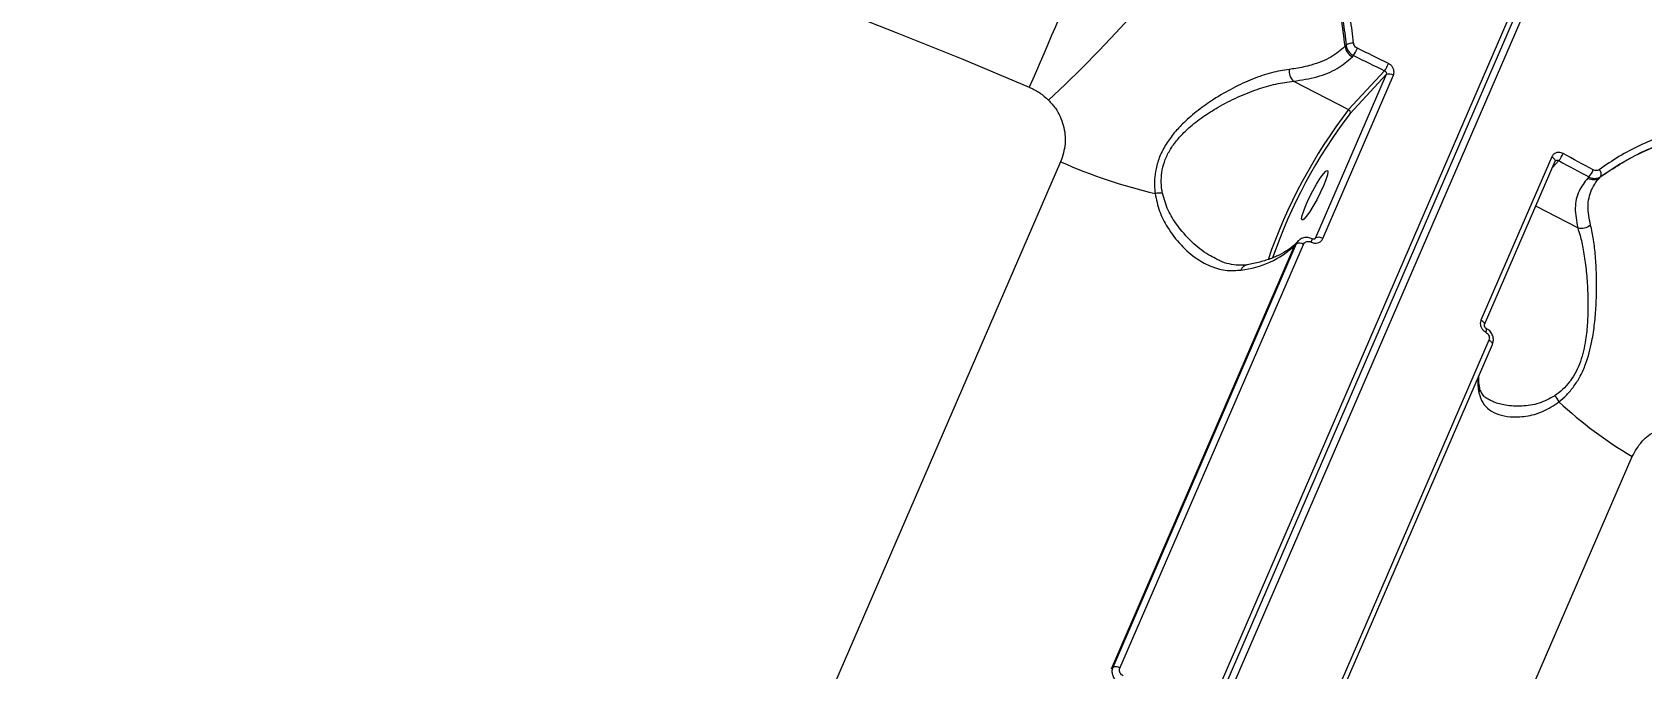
# Model space of a CAD drawing. Header units: millimetres. Extents: x -5238 to 5144, y -3542 to 5092.
# Drawn here: x 2788.5 to 3048.8, y 1810.1 to 1913.1 of the extents above; entities that cross this region are included whole.
import ezdxf

# ---------------------------------------------------------------- set-up
doc = ezdxf.new("R2010")
doc.units = ezdxf.units.MM
for name, color, linetype in [('DIKOM_ОБЪЕКТ', 7, 'Continuous'), ('DIKOM_РАЗМЕР_ЗОНА', 7, 'Continuous'), ('DIKOM_РАЗМЕР_ОБЪЕКТА', 7, 'Continuous')]:
    doc.layers.add(name, color=color, linetype=linetype)
doc.styles.add('style1', font='arial.ttf', dxfattribs={"width": 0.8})
doc.dimstyles.new('1-50', dxfattribs={"dimtxt": 300, "dimasz": 200, "dimexe": 100, "dimexo": 0, "dimgap": 100, "dimtad": 1, "dimtxsty": 'style1', "dimcen": 200, "dimclrd": 7, "dimclre": 7, "dimclrt": 7, "dimadec": 1, "dimazin": 2, "dimtfac": 1, "dimtmove": 0, "dimatfit": 2, "dimfxl": 0, "dimlwd": 25, "dimlwe": 18, "dimarcsym": 0})

# ---------------------------------------------------------------- blocks, each defined once
blk = doc.blocks.new('*D1')
at = {"layer": 'Defpoints', "color": 0, "transparency": 16777216}
for p in [(-4787.63, 5091.56), (3144.22, 5091.56), (-2554.16, -2403.28)]:
    blk.add_point(p, dxfattribs=at)
at = {"layer": 'DIKOM_РАЗМЕР_ЗОНА', "color": 7, "lineweight": 18, "transparency": 16777216}
for p, q in [((3144.22, 5091.56), (-4887.63, 5091.56)), ((-2554.16, -2403.28), (-4887.63, -2403.28))]:
    blk.add_line(p, q, dxfattribs=at)
at = {"layer": 'DIKOM_РАЗМЕР_ЗОНА', "color": 7, "lineweight": 25, "transparency": 16777216}
blk.add_line((-4787.63, -2203.28), (-4787.63, 4891.56), dxfattribs=at)
at = {"layer": 'DIKOM_РАЗМЕР_ЗОНА', "color": 7, "transparency": 16777216}
for points in [[(-4820.97, 4891.56), (-4754.3, 4891.56), (-4787.63, 5091.56)], [(-4820.97, -2203.28), (-4754.3, -2203.28), (-4787.63, -2403.28)]]:
    blk.add_solid(points, dxfattribs=at)
at = {"layer": 'DIKOM_РАЗМЕР_ЗОНА', "color": 7, "transparency": 16777216, "insert": (-5040.81, 1344.14), "char_height": 300, "attachment_point": 5, "rotation": 90, "style": 'style1'}
blk.add_mtext('7500', dxfattribs=at)
blk = doc.blocks.new('*D2')
at = {"layer": 'Defpoints', "color": 0, "transparency": 16777216}
for p in [(5144.22, 2720.02), (-4054.16, -903.28), (5144.22, -3441.88)]:
    blk.add_point(p, dxfattribs=at)
at = {"layer": 'DIKOM_РАЗМЕР_ЗОНА', "color": 7, "lineweight": 18, "transparency": 16777216}
for p, q in [((5144.22, 2720.02), (5144.22, -3541.88)), ((-4054.16, -903.28), (-4054.16, -3541.88))]:
    blk.add_line(p, q, dxfattribs=at)
at = {"layer": 'DIKOM_РАЗМЕР_ЗОНА', "color": 7, "lineweight": 25, "transparency": 16777216}
blk.add_line((-3854.16, -3441.88), (4944.22, -3441.88), dxfattribs=at)
at = {"layer": 'DIKOM_РАЗМЕР_ЗОНА', "color": 7, "transparency": 16777216}
for points in [[(-3854.16, -3408.54), (-3854.16, -3475.21), (-4054.16, -3441.88)], [(4944.22, -3408.54), (4944.22, -3475.21), (5144.22, -3441.88)]]:
    blk.add_solid(points, dxfattribs=at)
at = {"layer": 'DIKOM_РАЗМЕР_ЗОНА', "color": 7, "transparency": 16777216, "insert": (545.03, -3188.7), "char_height": 300, "attachment_point": 5, "style": 'style1'}
blk.add_mtext('9200', dxfattribs=at)
blk = doc.blocks.new('*D3')
at = {"layer": 'Defpoints', "color": 0, "transparency": 16777216}
for p in [(3889.93, 2956), (-2405.68, -161.05), (3889.93, -2949.28)]:
    blk.add_point(p, dxfattribs=at)
at = {"layer": 'DIKOM_РАЗМЕР_ОБЪЕКТА', "color": 7, "lineweight": 18, "transparency": 16777216}
for p, q in [((3889.93, 2956), (3889.93, -3049.28)), ((-2405.68, -161.05), (-2405.68, -3049.28))]:
    blk.add_line(p, q, dxfattribs=at)
at = {"layer": 'DIKOM_РАЗМЕР_ОБЪЕКТА', "color": 7, "lineweight": 25, "transparency": 16777216}
blk.add_line((-2205.68, -2949.28), (3689.93, -2949.28), dxfattribs=at)
at = {"layer": 'DIKOM_РАЗМЕР_ОБЪЕКТА', "color": 7, "transparency": 16777216}
for points in [[(-2205.68, -2915.95), (-2205.68, -2982.61), (-2405.68, -2949.28)], [(3689.93, -2915.95), (3689.93, -2982.61), (3889.93, -2949.28)]]:
    blk.add_solid(points, dxfattribs=at)
at = {"layer": 'DIKOM_РАЗМЕР_ОБЪЕКТА', "color": 7, "transparency": 16777216, "insert": (742.13, -2696.01), "char_height": 300, "attachment_point": 5, "style": 'style1'}
blk.add_mtext('6300', dxfattribs=at)

msp = doc.modelspace()

# ---------------------------------------------------------------- linework, layer by layer
at = {"layer": 'DIKOM_ОБЪЕКТ', "color": 7, "linetype": 'Continuous', "lineweight": 15}
for p, q in [((3037.09, 1937.994), (2864.098, 1538.546)), ((2864.706, 1537.812), (3037.698, 1937.26)), ((2865.863, 1537.636), (3038.855, 1937.084)), ((3001.003, 1910.975), (3000.832, 1910.789)), ((3002.011, 1909.075), (3002.197, 1909.276)), ((3007.496, 1906.191), (2996.058, 1879.781)), ((2997.219, 1879.679), (3008.657, 1906.089)), ((3007.217, 1906.813), (3001.391, 1900.534)), ((3001.652, 1899.894), (3007.496, 1906.191)), ((2992.497, 1905.12), (3001.391, 1900.534)), ((3034.25, 1892.893), (3022.812, 1866.483)), ((2954.829, 1892.097), (2829.731, 1603.24)), ((3023.388, 1865.765), (3034.825, 1892.175)), ((3034.421, 1891.242), (3035.39, 1892.286)), ((3040.253, 1889.653), (3040.067, 1889.453)), ((3042.029, 1889.547), (3042.201, 1889.732)), ((3038.458, 1881.422), (3031.681, 1884.916)), ((2996.058, 1879.781), (2995.91, 1879.622)), ((2996.058, 1879.781), (2995.981, 1879.668)), ((2963.063, 1810.1), (2992.729, 1878.6)), ((2992.934, 1878.822), (2963.268, 1810.321)), ((2964.424, 1810.221), (2994.09, 1878.722)), ((2992.729, 1878.6), (2992.934, 1878.822)), ((2993.23, 1879.275), (2993.024, 1879.052)), ((3024.096, 1863.25), (2994.43, 1794.75)), ((2995, 1794.036), (3024.666, 1862.536)), ((2922.178, 1555.573), (3047.276, 1844.43)), ((2963.268, 1810.321), (2963.063, 1810.1))]:
    msp.add_line(p, q, dxfattribs=at)
at = {"layer": 'DIKOM_ОБЪЕКТ', "color": 7, "linetype": 'Continuous', "lineweight": 15, "flags": 128}
for points in [[(2788.15, 1954.664), (2798.653, 1952.538), (2809.238, 1950.224), (2819.895, 1947.723), (2830.614, 1945.038), (2841.386, 1942.171), (2852.199, 1939.124), (2863.045, 1935.901), (2873.912, 1932.505), (2884.792, 1928.938), (2895.673, 1925.204), (2906.546, 1921.307), (2917.401, 1917.25), (2928.227, 1913.037), (2939.014, 1908.672), (2949.753, 1904.159)], [(2985.929, 1941.657), (2984.901, 1939.756), (2983.625, 1937.642), (2982.114, 1935.336), (2980.383, 1932.859), (2978.449, 1930.237), (2976.331, 1927.495), (2974.05, 1924.661), (2971.629, 1921.762), (2969.091, 1918.827), (2966.462, 1915.885), (2963.767, 1912.965), (2961.033, 1910.096), (2958.287, 1907.306), (2955.557, 1904.623), (2952.868, 1902.073)], [(2954.542, 1915.265), (2953.923, 1913.825), (2953.309, 1912.395), (2952.698, 1910.978), (2952.094, 1909.576), (2951.497, 1908.191), (2950.906, 1906.825), (2950.325, 1905.48), (2949.753, 1904.159)], [(3002.197, 1909.276), (3002.825, 1908.969), (3003.454, 1908.662), (3004.082, 1908.355), (3004.71, 1908.048), (3005.337, 1907.739), (3005.964, 1907.431), (3006.591, 1907.122), (3007.217, 1906.813)], [(3007.852, 1907.991), (3007.224, 1908.301), (3006.596, 1908.611), (3005.968, 1908.92), (3005.339, 1909.229), (3004.71, 1909.537), (3004.08, 1909.845), (3003.45, 1910.153), (3002.82, 1910.46)], [(3034.825, 1892.175), (3034.831, 1892.191), (3034.841, 1892.278), (3034.816, 1892.375), (3034.758, 1892.48), (3034.668, 1892.588), (3034.551, 1892.695), (3034.409, 1892.798), (3034.25, 1892.893)], [(3040.967, 1890.791), (3040.359, 1891.122), (3039.751, 1891.453), (3039.143, 1891.783), (3038.533, 1892.113), (3037.924, 1892.443), (3037.314, 1892.772), (3036.704, 1893.101), (3036.093, 1893.43)], [(2994.531, 1885.178), (2995.041, 1886.285), (2995.623, 1887.426), (2996.231, 1888.506), (2996.814, 1889.44), (2997.326, 1890.15), (2997.725, 1890.581), (2997.979, 1890.695), (2998.068, 1890.486), (2997.983, 1889.969), (2997.732, 1889.186), (2997.336, 1888.201), (2996.826, 1887.093), (2996.244, 1885.953), (2995.636, 1884.872), (2995.053, 1883.939), (2994.541, 1883.228), (2994.142, 1882.798), (2993.888, 1882.683), (2993.8, 1882.893), (2993.884, 1883.41), (2994.135, 1884.193), (2994.531, 1885.178)], [(3035.39, 1892.286), (3035.999, 1891.958), (3036.608, 1891.63), (3037.217, 1891.302), (3037.825, 1890.973), (3038.433, 1890.644), (3039.04, 1890.314), (3039.647, 1889.984), (3040.253, 1889.653)], [(2993.024, 1879.052), (2992.902, 1878.905), (2992.729, 1878.6)], [(3023.386, 1865.762), (3023.394, 1865.781), (3023.403, 1865.868), (3023.378, 1865.965), (3023.32, 1866.07), (3023.23, 1866.178), (3023.113, 1866.285), (3022.972, 1866.388), (3022.812, 1866.483)], [(3024.666, 1862.536), (3024.672, 1862.551), (3024.682, 1862.637), (3024.657, 1862.734), (3024.599, 1862.838), (3024.511, 1862.946), (3024.394, 1863.053), (3024.254, 1863.156), (3024.096, 1863.25)]]:
    msp.add_lwpolyline(points, dxfattribs=at)
at = {"layer": 'DIKOM_ОБЪЕКТ', "color": 7, "linetype": 'Continuous', "lineweight": 15}
for centre, radius, start, end in [((3002.056, 1909.484), 1.825, 85.04458, 125.25173), ((3002.991, 1911.012), 2.171, 185.88464, 243.14526), ((2995.822, 1913.389), 7.586, 327.16979, 337.28935), ((2994.233, 1906.88), 2.472, 175.99079, 225.39983), ((3001.649, 1910.576), 6.72, 325.94811, 337.37988), ((3007.987, 1905.123), 1.175, 55.22262, 114.68767), ((3068.89, 1848.727), 85.089, 142.49285, 161.1177), ((3001.171, 1900.071), 0.513, 339.86006, 64.57977), ((3067.366, 1849.506), 82.808, 142.51947, 160.93439), ((3032.289, 1894.979), 4.107, 319.02736, 337.83366), ((2989.987, 1971.333), 86.686, 246.07276, 256.7477), ((3037.392, 1892.243), 3.859, 317.85619, 337.89582), ((3041.254, 1890.078), 1.009, 339.9372, 47.44958), ((3040.972, 1891.077), 1.86, 240.87564, 304.64709), ((2970.838, 1883.588), 3.444, 82.32567, 102.10881), ((2994.364, 1879.701), 1.146, 328.66331, 357.37165), ((2996.549, 1878.713), 1.175, 55.22253, 114.68776), ((3039.015, 1883.651), 2.298, 255.95481, 310.93044), ((2982.392, 1889.616), 15.106, 276.07462, 313.1751), ((2993.425, 1877.758), 1.171, 55.36487, 114.75786), ((2985.273, 1874.124), 1.366, 102.24761, 159.84889), ((3022.955, 1864.985), 0.767, 324.95137, 9.09137), ((3032.443, 1856.736), 10.161, 178.27331, 191.2668), ((3021.063, 1855.377), 1.547, 336.1276, 10.2311), ((3032.692, 1852.182), 2.95, 21.83205, 45.16057), ((3081.06, 1902.013), 66.762, 226.88428, 239.59987), ((2963.759, 1809.26), 1.169, 55.3154, 114.80733)]:
    msp.add_arc(centre, radius, start, end, dxfattribs=at)
for points, knots in [([(3156.539, 1866.016), (3153.206, 1868.486), (3144.227, 1875.141), (3128.984, 1885.796), (3110.696, 1897.878), (3091.592, 1909.766), (3071.719, 1921.412), (3051.126, 1932.769), (3030.266, 1943.588), (3009.217, 1953.842), (2988.06, 1963.521), (2966.45, 1972.783), (2944.444, 1981.576), (2922.111, 1989.857), (2899.941, 1997.445), (2878.008, 2004.33), (2856.377, 2010.518), (2834.695, 2016.109), (2813.038, 2021.057), (2791.482, 2025.329), (2770.502, 2028.832), (2750.158, 2031.571), (2730.491, 2033.569), (2711.181, 2034.859), (2692.314, 2035.405), (2673.966, 2035.187), (2656.541, 2034.209), (2640.078, 2032.494), (2624.593, 2030.077), (2609.833, 2026.921), (2595.883, 2023.002), (2582.81, 2018.319), (2571.413, 2013.196), (2561.532, 2007.776), (2553.059, 2002.156), (2546.363, 1996.989), (2542.846, 1993.514), (2541.561, 1992.245)], [0, 0, 0, 0, 0.0172867, 0.0465704, 0.0758765, 0.1051603, 0.1352946, 0.1654535, 0.1955878, 0.2248713, 0.2541776, 0.2834612, 0.3135956, 0.3437544, 0.3738887, 0.403172, 0.4324779, 0.4617614, 0.4918952, 0.5220535, 0.5521876, 0.5814711, 0.6107773, 0.6400606, 0.670195, 0.7003536, 0.7304878, 0.7597712, 0.7890773, 0.8183608, 0.8484949, 0.8786536, 0.9087878, 0.9342738, 0.9597896, 0.9853053, 1, 1, 1, 1]), ([(3299.344, 1662.4), (3299.366, 1663.113), (3299.442, 1665.614), (3299.262, 1670.008), (3298.811, 1675.573), (3298.046, 1681.237), (3296.991, 1686.986), (3295.64, 1692.818), (3293.996, 1698.728), (3292.061, 1704.711), (3289.834, 1710.763), (3287.319, 1716.879), (3284.517, 1723.054), (3281.43, 1729.284), (3278.062, 1735.564), (3274.413, 1741.889), (3270.488, 1748.253), (3266.29, 1754.654), (3261.821, 1761.085), (3257.085, 1767.542), (3252.086, 1774.02), (3246.827, 1780.514), (3241.314, 1787.02), (3235.548, 1793.532), (3229.536, 1800.046), (3223.282, 1806.557), (3216.79, 1813.06), (3210.065, 1819.55), (3203.112, 1826.022), (3195.938, 1832.472), (3188.546, 1838.895), (3180.943, 1845.285), (3173.134, 1851.639), (3165.126, 1857.951), (3156.923, 1864.217), (3148.533, 1870.432), (3139.962, 1876.592), (3131.215, 1882.691), (3122.301, 1888.725), (3113.225, 1894.69), (3103.994, 1900.581), (3094.615, 1906.395), (3085.095, 1912.125), (3075.442, 1917.769), (3065.662, 1923.323), (3055.762, 1928.779), (3046.867, 1933.547), (3041.249, 1936.468), (3039.001, 1937.637)], [0, 0, 0, 0, 0.0088208, 0.0309504, 0.0530921, 0.0752452, 0.0974091, 0.1195824, 0.1417639, 0.1639521, 0.1861458, 0.2083441, 0.2305454, 0.252749, 0.2749543, 0.2971604, 0.3193668, 0.3415735, 0.3637795, 0.3859848, 0.4081893, 0.4303926, 0.4525954, 0.4747966, 0.4969974, 0.5191965, 0.5413949, 0.5635924, 0.5857886, 0.6079841, 0.6301785, 0.6523723, 0.6745648, 0.6967567, 0.7189483, 0.7411388, 0.7633286, 0.7855179, 0.8077068, 0.8298952, 0.8520827, 0.8742703, 0.8964575, 0.9186441, 0.9408305, 0.9630167, 0.9852027, 1, 1, 1, 1]), ([(3000.832, 1910.789), (3000.649, 1912.344), (3000.282, 1915.468), (2999.091, 1920.256), (2997.417, 1925.135), (2995.818, 1928.335), (2995.014, 1929.944)], [0, 0, 0, 0, 0.2373878, 0.4771654, 0.7370114, 1, 1, 1, 1]), ([(2995.014, 1929.944), (2996.225, 1927.549), (2998.058, 1923.92), (2999.639, 1918.792), (3000.544, 1914.88), (3000.852, 1912.264), (3001.003, 1910.975)], [0, 0, 0, 0, 0.3951623, 0.5986755, 0.8021813, 1, 1, 1, 1]), ([(3002.214, 1911.302), (3002.058, 1912.618), (3001.745, 1915.25), (3000.848, 1919.172), (2999.626, 1923.073), (2998.07, 1926.934), (2996.745, 1929.425), (2996.082, 1930.671)], [0, 0, 0, 0, 0.1976758, 0.3953873, 0.5930875, 0.7965386, 1, 1, 1, 1]), ([(3001.003, 1910.975), (3001.01, 1910.919), (3001.041, 1910.654), (3001.213, 1910.183), (3001.62, 1909.631), (3002.005, 1909.394), (3002.197, 1909.276)], [0, 0, 0, 0, 0.0806559, 0.3871529, 0.6936244, 1, 1, 1, 1]), ([(3002.82, 1910.46), (3002.723, 1910.518), (3002.528, 1910.635), (3002.322, 1910.908), (3002.233, 1911.142), (3002.217, 1911.275), (3002.214, 1911.302)], [0, 0, 0, 0, 0.3068178, 0.6133665, 0.9193909, 1, 1, 1, 1]), ([(3000.832, 1910.789), (3000.129, 1910.167), (2998.703, 1908.906), (2995.843, 1907.801), (2993.41, 1907.262), (2992.133, 1907.099), (2991.767, 1907.053)], [0, 0, 0, 0, 0.3362328, 0.6822344, 0.9087841, 1, 1, 1, 1]), ([(2992.497, 1905.12), (2993.795, 1905.332), (2996.469, 1905.77), (2999.739, 1907.084), (3001.246, 1908.405), (3002.011, 1909.075)], [0, 0, 0, 0, 0.3175212, 0.6539173, 1, 1, 1, 1]), ([(2991.767, 1907.053), (2990.838, 1906.9), (2988.982, 1906.594), (2985.911, 1905.534), (2982.734, 1904.086), (2979.745, 1902.36), (2977.043, 1900.464), (2974.903, 1898.634), (2973.172, 1896.786), (2971.837, 1894.978), (2970.825, 1893.023), (2970.035, 1890.507), (2969.94, 1888.447), (2970.092, 1887.155), (2970.115, 1886.956)], [0, 0, 0, 0, 0.110099, 0.2202142, 0.3292835, 0.4383097, 0.5249614, 0.6115178, 0.6753374, 0.7390954, 0.8039936, 0.8688908, 0.9797305, 1, 1, 1, 1]), ([(3007.217, 1906.813), (3007.267, 1906.785), (3007.366, 1906.729), (3007.472, 1906.595), (3007.53, 1906.443), (3007.534, 1906.302), (3007.507, 1906.223), (3007.496, 1906.191)], [0, 0, 0, 0, 0.2156395, 0.4306829, 0.6453624, 0.8596844, 1, 1, 1, 1]), ([(3008.657, 1906.089), (3008.69, 1906.183), (3008.773, 1906.421), (3008.764, 1906.849), (3008.597, 1907.313), (3008.287, 1907.726), (3007.997, 1907.903), (3007.852, 1907.991)], [0, 0, 0, 0, 0.1406042, 0.3551225, 0.5698381, 0.7848811, 1, 1, 1, 1]), ([(2949.753, 1904.159), (2949.807, 1904.135), (2950.402, 1903.876), (2951.523, 1903.27), (2952.414, 1902.477), (2952.868, 1902.073)], [0, 0, 0, 0, 0.046842, 0.5143292, 1, 1, 1, 1]), ([(2971.298, 1887.001), (2971.265, 1887.19), (2971.056, 1888.398), (2971.063, 1890.262), (2971.702, 1892.496), (2972.316, 1893.708), (2973.084, 1894.912), (2974.018, 1896.105), (2975.712, 1897.767), (2977.828, 1899.412), (2980.488, 1901.091), (2983.464, 1902.615), (2986.609, 1903.867), (2989.688, 1904.773), (2991.552, 1905.003), (2992.497, 1905.12)], [0, 0, 0, 0, 0.0201013, 0.1287246, 0.1852689, 0.2440073, 0.254868, 0.3167921, 0.380589, 0.466422, 0.5546276, 0.6638284, 0.7761701, 0.8865575, 1, 1, 1, 1]), ([(2952.868, 1902.073), (2953.255, 1901.643), (2954.337, 1900.44), (2955.402, 1898.005), (2955.749, 1894.954), (2955.138, 1893.055), (2954.829, 1892.097)], [0, 0, 0, 0, 0.152959, 0.4283596, 0.7114305, 1, 1, 1, 1]), ([(3059.29, 1898.08), (3058.047, 1897.843), (3055.563, 1897.369), (3051.965, 1896.234), (3048.468, 1894.782), (3045.09, 1893.007), (3042.987, 1891.55), (3041.936, 1890.821)], [0, 0, 0, 0, 0.1978341, 0.3954986, 0.5931658, 0.7965875, 1, 1, 1, 1]), ([(3059.183, 1896.858), (3057.563, 1896.513), (3054.304, 1895.819), (3049.827, 1894.126), (3045.686, 1892.071), (3043.252, 1890.391), (3042.029, 1889.547)], [0, 0, 0, 0, 0.2598525, 0.5228357, 0.7602272, 1, 1, 1, 1]), ([(3042.201, 1889.732), (3044.236, 1891.076), (3047.318, 1893.111), (3051.918, 1895.004), (3055.5, 1896.152), (3057.967, 1896.625), (3059.183, 1896.858)], [0, 0, 0, 0, 0.3951689, 0.59867, 0.8021678, 1, 1, 1, 1]), ([(3036.093, 1893.43), (3035.994, 1893.476), (3035.744, 1893.591), (3035.312, 1893.639), (3034.86, 1893.537), (3034.474, 1893.287), (3034.324, 1893.024), (3034.25, 1892.893)], [0, 0, 0, 0, 0.1418535, 0.3567889, 0.5713421, 0.7857656, 1, 1, 1, 1]), ([(3034.826, 1892.174), (3034.828, 1892.178), (3034.836, 1892.206), (3034.85, 1892.216), (3034.863, 1892.225)], [0, 0, 0, 0, 0.1261122, 1, 1, 1, 1]), ([(3034.861, 1892.226), (3034.864, 1892.232), (3034.895, 1892.278), (3034.991, 1892.329), (3035.136, 1892.363), (3035.277, 1892.343), (3035.358, 1892.302), (3035.39, 1892.286)], [0, 0, 0, 0, 0.0326737, 0.2963038, 0.560371, 0.8253554, 1, 1, 1, 1]), ([(3041.936, 1890.821), (3041.849, 1890.771), (3041.676, 1890.671), (3041.358, 1890.653), (3041.118, 1890.713), (3040.994, 1890.777), (3040.967, 1890.791)], [0, 0, 0, 0, 0.305672, 0.6117112, 0.9180439, 1, 1, 1, 1]), ([(3040.067, 1889.453), (3039.552, 1888.775), (3038.463, 1887.343), (3037.855, 1884.641), (3038.255, 1882.505), (3038.458, 1881.422)], [0, 0, 0, 0, 0.3069761, 0.648474, 1, 1, 1, 1]), ([(3040.52, 1881.915), (3040.322, 1882.917), (3039.92, 1884.95), (3040.484, 1887.289), (3041.34, 1888.765), (3041.884, 1889.382), (3042.029, 1889.547)], [0, 0, 0, 0, 0.3415002, 0.6929935, 0.9180062, 1, 1, 1, 1]), ([(3040.253, 1889.653), (3040.306, 1889.627), (3040.557, 1889.502), (3041.041, 1889.385), (3041.679, 1889.429), (3042.027, 1889.631), (3042.201, 1889.732)], [0, 0, 0, 0, 0.0819001, 0.3880437, 0.6939901, 1, 1, 1, 1]), ([(2970.115, 1886.956), (2970.312, 1885.985), (2970.707, 1884.04), (2972.205, 1881.209), (2974.232, 1878.535), (2976.71, 1876.405), (2979.237, 1875.055), (2981.634, 1874.398), (2983.242, 1874.532), (2983.991, 1874.595)], [0, 0, 0, 0, 0.1281485, 0.2567357, 0.4268178, 0.596878, 0.7373078, 0.8775756, 1, 1, 1, 1]), ([(2979.888, 1876.475), (2979.509, 1876.654), (2978.148, 1877.298), (2975.972, 1879.103), (2973.767, 1881.585), (2972.087, 1884.254), (2971.563, 1886.077), (2971.298, 1887.001)], [0, 0, 0, 0, 0.0987556, 0.3550394, 0.618043, 0.8063471, 1, 1, 1, 1]), ([(2995.501, 1879.632), (2995.295, 1879.72), (2994.846, 1879.91), (2994.128, 1879.838), (2993.575, 1879.625), (2993.374, 1879.384), (2993.318, 1879.317)], [0, 0, 0, 0, 0.2765723, 0.6021902, 0.8887231, 1, 1, 1, 1]), ([(2995.343, 1879.105), (2995.444, 1879.062), (2995.7, 1878.954), (2996.142, 1878.916), (2996.603, 1879.027), (2996.994, 1879.283), (2997.144, 1879.547), (2997.219, 1879.679)], [0, 0, 0, 0, 0.141858, 0.356709, 0.5713441, 0.7857381, 1, 1, 1, 1]), ([(2995.976, 1879.672), (2995.965, 1879.657), (2995.936, 1879.618), (2995.83, 1879.581), (2995.667, 1879.591), (2995.558, 1879.615), (2995.509, 1879.648), (2995.509, 1879.648)], [0, 0, 0, 0, 0.2167821, 0.5703809, 0.7842265, 0.9978939, 1, 1, 1, 1]), ([(3038.458, 1881.422), (3038.588, 1881.021), (3038.929, 1879.976), (3039.38, 1877.885), (3039.778, 1875.148), (3040.044, 1872.072), (3040.142, 1869.02), (3040.059, 1866.052), (3039.758, 1863.014), (3039.139, 1860.296), (3038.214, 1858.13), (3037.572, 1857.089), (3036.843, 1856.118), (3036.026, 1855.212), (3035.194, 1854.589), (3034.772, 1854.273)], [0, 0, 0, 0, 0.0653894, 0.1703663, 0.2779416, 0.3818121, 0.48841, 0.5695662, 0.652797, 0.7604225, 0.815162, 0.8718879, 0.8800492, 0.9391992, 1, 1, 1, 1]), ([(3035.43, 1853.279), (3035.849, 1853.635), (3036.695, 1854.356), (3037.87, 1855.758), (3038.914, 1857.43), (3039.982, 1859.833), (3040.749, 1862.755), (3041.216, 1865.965), (3041.459, 1869.042), (3041.533, 1872.254), (3041.445, 1875.425), (3041.211, 1878.282), (3040.895, 1880.432), (3040.623, 1881.508), (3040.52, 1881.915)], [0, 0, 0, 0, 0.0603677, 0.1220467, 0.1825868, 0.2452018, 0.3548651, 0.4358148, 0.5191031, 0.6213415, 0.7265977, 0.8297218, 0.9355778, 1, 1, 1, 1]), ([(2993.024, 1879.052), (2992.86, 1878.886), (2992.366, 1878.383), (2991.334, 1877.617), (2989.825, 1876.811), (2988.064, 1876.148), (2986.418, 1875.715), (2985.339, 1875.523), (2984.989, 1875.46)], [0, 0, 0, 0, 0.102488, 0.310679, 0.5124716, 0.7099321, 0.9057093, 1, 1, 1, 1]), ([(2993.293, 1879.333), (2993.286, 1879.328), (2993.111, 1879.211), (2993.021, 1879.012), (2992.934, 1878.822)], [0, 0, 0, 0, 0.0438855, 1, 1, 1, 1]), ([(2994.09, 1878.722), (2994.141, 1878.809), (2994.241, 1878.985), (2994.502, 1879.157), (2994.81, 1879.231), (2995.104, 1879.206), (2995.275, 1879.134), (2995.343, 1879.105)], [0, 0, 0, 0, 0.2141214, 0.4285258, 0.6431227, 0.8580712, 1, 1, 1, 1]), ([(2984.988, 1875.463), (2984.976, 1875.46), (2984.498, 1875.337), (2983.539, 1875.344), (2982.078, 1875.53), (2980.842, 1875.909), (2980.116, 1876.31), (2979.896, 1876.432)], [0, 0, 0, 0, 0.0070236, 0.2777024, 0.5665883, 0.8684413, 1, 1, 1, 1]), ([(3022.812, 1866.483), (3022.779, 1866.389), (3022.696, 1866.15), (3022.701, 1865.718), (3022.861, 1865.245), (3023.16, 1864.822), (3023.442, 1864.637), (3023.583, 1864.544)], [0, 0, 0, 0, 0.1406304, 0.3550623, 0.5699087, 0.7849272, 1, 1, 1, 1]), ([(3023.712, 1865.109), (3023.704, 1865.112), (3023.655, 1865.133), (3023.562, 1865.21), (3023.457, 1865.333), (3023.387, 1865.476), (3023.36, 1865.611), (3023.367, 1865.714), (3023.384, 1865.747), (3023.391, 1865.761)], [0, 0, 0, 0, 0.0278267, 0.1835952, 0.344769, 0.5060423, 0.6757666, 0.8621948, 1, 1, 1, 1]), ([(3023.583, 1864.544), (3023.677, 1864.482), (3023.865, 1864.359), (3024.064, 1864.076), (3024.17, 1863.76), (3024.173, 1863.472), (3024.118, 1863.313), (3024.096, 1863.25)], [0, 0, 0, 0, 0.2151119, 0.4301808, 0.6449959, 0.8594871, 1, 1, 1, 1]), ([(3024.65, 1862.544), (3024.716, 1862.721), (3024.861, 1863.113), (3024.793, 1863.793), (3024.489, 1864.455), (3024.085, 1864.91), (3023.779, 1865.051), (3023.702, 1865.086)], [0, 0, 0, 0, 0.1908421, 0.4220367, 0.6636795, 0.9155462, 1, 1, 1, 1]), ([(3022.584, 1855.66), (3022.537, 1855.925), (3022.429, 1856.538), (3022.437, 1857.087), (3022.441, 1857.399)], [0, 0, 0, 0, 0.4317336, 1, 1, 1, 1]), ([(3022.478, 1854.751), (3022.65, 1854.185), (3022.993, 1853.052), (3024.133, 1851.916), (3025.645, 1851.163), (3027.619, 1850.782), (3030.043, 1850.878), (3032.802, 1851.544), (3034.575, 1852.714), (3035.43, 1853.279)], [0, 0, 0, 0, 0.1316621, 0.2634903, 0.3951432, 0.5268739, 0.6883006, 0.8495392, 1, 1, 1, 1]), ([(3024.13, 1853.593), (3023.885, 1853.74), (3023.375, 1854.047), (3022.947, 1854.63), (3022.674, 1855.161), (3022.613, 1855.583), (3022.598, 1855.684)], [0, 0, 0, 0, 0.3033164, 0.6319024, 0.9112428, 1, 1, 1, 1]), ([(3034.772, 1854.273), (3033.923, 1853.821), (3032.139, 1852.869), (3029.356, 1852.498), (3026.9, 1852.655), (3025.166, 1853.053), (3024.425, 1853.484), (3024.203, 1853.614)], [0, 0, 0, 0, 0.222061, 0.4666284, 0.7115375, 0.9134512, 1, 1, 1, 1]), ([(3047.276, 1844.43), (3047.755, 1845.301), (3048.704, 1847.025), (3051.027, 1848.699), (3053.351, 1849.387), (3054.83, 1849.27), (3055.358, 1849.228)], [0, 0, 0, 0, 0.2885595, 0.5716226, 0.8470308, 1, 1, 1, 1]), ([(2963.268, 1810.321), (2963.224, 1810.195), (2963.113, 1809.878), (2963.124, 1809.308), (2963.344, 1808.686), (2963.752, 1808.133), (2964.135, 1807.895), (2964.327, 1807.776)], [0, 0, 0, 0, 0.1407006, 0.3554126, 0.5702349, 0.7851214, 1, 1, 1, 1]), ([(2964.962, 1808.954), (2964.865, 1809.013), (2964.672, 1809.131), (2964.465, 1809.405), (2964.354, 1809.715), (2964.347, 1810), (2964.402, 1810.158), (2964.424, 1810.221)], [0, 0, 0, 0, 0.2151016, 0.4302286, 0.6450494, 0.8594813, 1, 1, 1, 1])]:
    msp.add_open_spline(points, degree=3, knots=knots, dxfattribs=at)

# ---------------------------------------------------------------- dimensions: what is measured, and where the dimension line sits
at = {"layer": 'DIKOM_РАЗМЕР_ЗОНА'}
dim = msp.add_linear_dim(base=(-4787.635, 5091.556), p1=(-2554.164, -2403.276), p2=(3144.22, 5091.556), angle=90, text='7500', dimstyle='1-50', dxfattribs=at)
dim.commit()
dim.dimension.update_dxf_attribs({"geometry": '*D1', "text_midpoint": (-4787.635, 1344.14), "dimtype": 160})
dim = msp.add_linear_dim(base=(5144.22, -3441.876), p1=(-4054.164, -903.276), p2=(5144.22, 2720.022), text='9200', dimstyle='1-50', dxfattribs=at)
dim.commit()
dim.dimension.update_dxf_attribs({"geometry": '*D2', "text_midpoint": (545.028, -3441.876), "dimtype": 160})
at = {"layer": 'DIKOM_РАЗМЕР_ОБЪЕКТА'}
dim = msp.add_linear_dim(base=(3889.931, -2949.281), p1=(-2405.679, -161.052), p2=(3889.931, 2956.002), text='6300', dimstyle='1-50', dxfattribs=at)
dim.commit()
dim.dimension.update_dxf_attribs({"geometry": '*D3', "text_midpoint": (742.126, -2949.281), "dimtype": 160})

doc.saveas('drawing.dxf')
